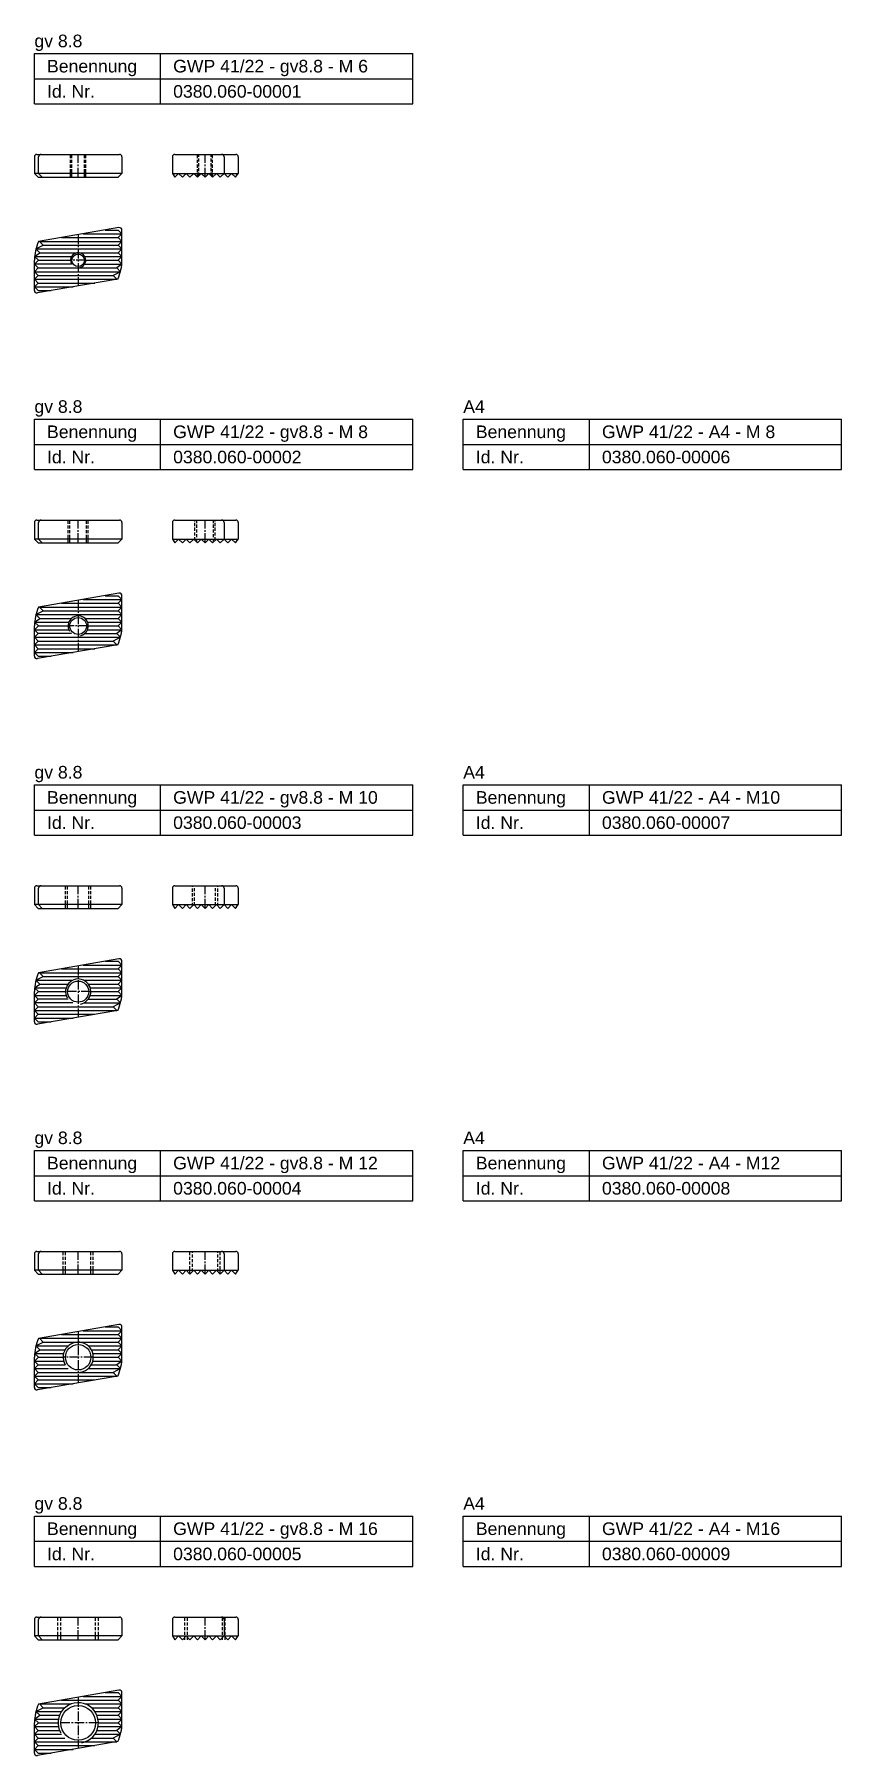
# Model space of a CAD drawing. Header units: millimetres. Extents: x 552 to 872, y 1892 to 2574.
import ezdxf

# ---------------------------------------------------------------- set-up
doc = ezdxf.new("R2010")
doc.units = ezdxf.units.MM
doc.header["$LTSCALE"] = 5
doc.linetypes.add('MITTE2', pattern=[1.125, 0.75, -0.125, 0.125, -0.125])
doc.linetypes.add('VERDECKT', pattern=[0.375, 0.25, -0.125])
doc.layers.add('HALFEN', color=2, linetype='CONTINUOUS')
doc.styles.add('ARIAL50', font='ARIAL.TTF', dxfattribs={"height": 5})

msp = doc.modelspace()

# ---------------------------------------------------------------- linework, layer by layer
at = {"layer": 'HALFEN'}
for p, q in [((552.25, 2566.25), (702.25, 2566.25)), ((552.25, 2546.25), (552.25, 2566.25)), ((602.25, 2546.25), (602.25, 2566.25)), ((702.25, 2546.25), (702.25, 2566.25)), ((552.25, 2556.25), (702.25, 2556.25)), ((552.25, 2546.25), (702.25, 2546.25)), ((552.25, 2525.25), (552.25, 2518.75)), ((553.25, 2526.25), (585.95, 2526.25)), ((553.93, 2518.75), (553.93, 2525.25)), ((586.95, 2525.25), (586.95, 2518.75)), ((606.95, 2525.25), (606.95, 2518.75)), ((607.95, 2526.25), (632.06, 2526.25)), ((627.45, 2525.25), (627.45, 2518.75)), ((633.06, 2525.25), (633.06, 2518.75)), ((586.95, 2518.75), (552.25, 2518.75)), ((553.69, 2517.25), (552.25, 2518.75)), ((555.37, 2517.25), (553.93, 2518.75)), ((586.95, 2518.75), (585.51, 2517.25)), ((606.95, 2518.75), (633.06, 2518.75)), ((606.95, 2518.75), (607.91, 2517.25)), ((607.91, 2517.25), (609.41, 2518.75)), ((609.41, 2518.75), (610.91, 2517.25)), ((610.91, 2517.25), (612.41, 2518.75)), ((612.41, 2518.75), (613.91, 2517.25)), ((613.91, 2517.25), (615.41, 2518.75)), ((615.41, 2518.75), (616.91, 2517.25)), ((616.91, 2517.25), (618.41, 2518.75)), ((618.41, 2518.75), (619.91, 2517.25)), ((619.91, 2517.25), (621.41, 2518.75)), ((621.41, 2518.75), (622.91, 2517.25)), ((622.91, 2517.25), (624.41, 2518.75)), ((624.41, 2518.75), (625.91, 2517.25)), ((625.91, 2517.25), (627.45, 2518.75)), ((627.45, 2518.75), (628.91, 2517.25)), ((628.91, 2517.25), (630.41, 2518.75)), ((631.91, 2517.25), (630.41, 2518.75)), ((631.91, 2517.25), (633.06, 2518.75)), ((553.69, 2517.25), (585.51, 2517.25)), ((553.69, 2517.25), (559.44, 2517.25)), ((585.78, 2497.24), (553.93, 2491.73)), ((552.84, 2488.79), (555.77, 2490.29)), ((554.27, 2491.79), (586.95, 2491.79)), ((555.77, 2490.29), (554.27, 2491.79)), ((555.77, 2490.29), (585.45, 2490.29)), ((562.95, 2493.29), (585.45, 2493.29)), ((571.62, 2494.79), (586.95, 2494.79)), ((580.3, 2496.29), (585.45, 2496.29)), ((585.45, 2496.29), (586.95, 2494.79)), ((586.95, 2494.79), (585.45, 2493.29)), ((585.45, 2493.29), (586.95, 2491.79)), ((586.95, 2491.79), (585.45, 2490.29)), ((585.45, 2490.29), (586.95, 2488.79)), ((586.95, 2484.29), (586.95, 2496.25)), ((552.25, 2472.33), (552.25, 2484.29)), ((552.25, 2482.79), (553.81, 2484.29)), ((552.31, 2485.79), (554.34, 2487.29)), ((552.31, 2485.79), (567, 2485.79)), ((553.81, 2484.29), (552.31, 2485.79)), ((552.84, 2488.79), (586.95, 2488.79)), ((554.34, 2487.29), (552.84, 2488.79)), ((553.81, 2484.29), (566.6, 2484.29)), ((554.34, 2487.29), (585.45, 2487.29)), ((572.2, 2485.79), (586.95, 2485.79)), ((572.6, 2484.29), (585.39, 2484.29)), ((586.95, 2485.79), (585.39, 2484.29)), ((585.39, 2484.29), (586.89, 2482.79)), ((586.95, 2488.79), (585.45, 2487.29)), ((585.45, 2487.29), (586.95, 2485.79)), ((553.75, 2481.29), (552.25, 2482.79)), ((552.25, 2479.79), (553.75, 2481.29)), ((552.25, 2479.79), (586.36, 2479.79)), ((553.75, 2478.29), (552.25, 2479.79)), ((552.25, 2476.79), (553.75, 2478.29)), ((552.25, 2476.79), (584.93, 2476.79)), ((553.75, 2475.29), (552.25, 2476.79)), ((567, 2482.79), (552.31, 2482.79)), ((585.27, 2476.85), (553.42, 2471.34)), ((553.75, 2481.29), (584.86, 2481.29)), ((553.75, 2478.29), (569.6, 2478.29)), ((569.6, 2478.29), (583.43, 2478.29)), ((572.2, 2482.79), (586.89, 2482.79)), ((586.36, 2479.79), (583.43, 2478.29)), ((583.43, 2478.29), (584.93, 2476.79)), ((586.89, 2482.79), (584.86, 2481.29)), ((584.86, 2481.29), (586.36, 2479.79)), ((552.25, 2473.79), (553.75, 2475.29)), ((552.25, 2473.79), (567.58, 2473.79)), ((553.75, 2472.29), (552.25, 2473.79)), ((553.75, 2475.29), (576.25, 2475.29)), ((553.75, 2472.29), (558.9, 2472.29)), ((552.25, 2421.33), (702.25, 2421.33)), ((552.25, 2401.33), (552.25, 2421.33)), ((602.25, 2401.33), (602.25, 2421.33)), ((702.25, 2401.33), (702.25, 2421.33)), ((722.25, 2421.33), (872.25, 2421.33)), ((722.25, 2401.33), (722.25, 2421.33)), ((772.25, 2401.33), (772.25, 2421.33)), ((872.25, 2401.33), (872.25, 2421.33)), ((552.25, 2411.33), (702.25, 2411.33)), ((722.25, 2411.33), (872.25, 2411.33)), ((552.25, 2401.33), (702.25, 2401.33)), ((722.25, 2401.33), (872.25, 2401.33)), ((553.25, 2381.33), (585.95, 2381.33)), ((607.95, 2381.33), (632.06, 2381.33)), ((552.25, 2380.33), (552.25, 2373.83)), ((553.93, 2373.83), (553.93, 2380.33)), ((586.95, 2380.33), (586.95, 2373.83)), ((606.95, 2380.33), (606.95, 2373.83)), ((627.45, 2380.33), (627.45, 2373.83)), ((633.06, 2380.33), (633.06, 2373.83)), ((586.95, 2373.83), (552.25, 2373.83)), ((553.69, 2372.33), (552.25, 2373.83)), ((553.69, 2372.33), (585.51, 2372.33)), ((553.69, 2372.33), (559.44, 2372.33)), ((555.37, 2372.33), (553.93, 2373.83)), ((586.95, 2373.83), (585.51, 2372.33)), ((606.95, 2373.83), (633.06, 2373.83)), ((606.95, 2373.83), (607.91, 2372.33)), ((607.91, 2372.33), (609.41, 2373.83)), ((609.41, 2373.83), (610.91, 2372.33)), ((610.91, 2372.33), (612.41, 2373.83)), ((612.41, 2373.83), (613.91, 2372.33)), ((613.91, 2372.33), (615.41, 2373.83)), ((615.41, 2373.83), (616.91, 2372.33)), ((616.91, 2372.33), (618.41, 2373.83)), ((618.41, 2373.83), (619.91, 2372.33)), ((619.91, 2372.33), (621.41, 2373.83)), ((621.41, 2373.83), (622.91, 2372.33)), ((622.91, 2372.33), (624.41, 2373.83)), ((624.41, 2373.83), (625.91, 2372.33)), ((625.91, 2372.33), (627.45, 2373.83)), ((627.45, 2373.83), (628.91, 2372.33)), ((628.91, 2372.33), (630.41, 2373.83)), ((631.91, 2372.33), (630.41, 2373.83)), ((631.91, 2372.33), (633.06, 2373.83)), ((585.78, 2352.31), (553.93, 2346.8)), ((554.27, 2346.86), (586.95, 2346.86)), ((555.77, 2345.36), (554.27, 2346.86)), ((562.95, 2348.36), (585.45, 2348.36)), ((571.62, 2349.86), (586.95, 2349.86)), ((580.3, 2351.36), (585.45, 2351.36)), ((585.45, 2351.36), (586.95, 2349.86)), ((586.95, 2349.86), (585.45, 2348.36)), ((585.45, 2348.36), (586.95, 2346.86)), ((586.95, 2346.86), (585.45, 2345.36)), ((586.95, 2339.36), (586.95, 2351.33)), ((552.31, 2340.86), (554.34, 2342.36)), ((552.31, 2340.86), (565.89, 2340.86)), ((553.81, 2339.36), (552.31, 2340.86)), ((552.84, 2343.86), (555.77, 2345.36)), ((554.34, 2342.36), (552.84, 2343.86)), ((552.84, 2343.86), (586.95, 2343.86)), ((554.34, 2342.36), (566.95, 2342.36)), ((555.77, 2345.36), (585.45, 2345.36)), ((572.25, 2342.36), (585.45, 2342.36)), ((573.31, 2340.86), (586.95, 2340.86)), ((586.95, 2340.86), (585.39, 2339.36)), ((585.45, 2345.36), (586.95, 2343.86)), ((586.95, 2343.86), (585.45, 2342.36)), ((585.45, 2342.36), (586.95, 2340.86)), ((552.25, 2327.4), (552.25, 2339.36)), ((552.25, 2337.86), (553.81, 2339.36)), ((552.25, 2337.86), (565.89, 2337.86)), ((553.75, 2336.36), (552.25, 2337.86)), ((552.25, 2334.86), (553.75, 2336.36)), ((553.75, 2333.36), (552.25, 2334.86)), ((552.25, 2334.86), (586.36, 2334.86)), ((552.25, 2331.86), (553.75, 2333.36)), ((566.95, 2336.36), (553.75, 2336.36)), ((553.75, 2333.36), (569.6, 2333.36)), ((553.81, 2339.36), (565.6, 2339.36)), ((569.6, 2333.36), (583.43, 2333.36)), ((572.25, 2336.36), (584.86, 2336.36)), ((573.31, 2337.86), (586.89, 2337.86)), ((573.6, 2339.36), (585.39, 2339.36)), ((586.36, 2334.86), (583.43, 2333.36)), ((583.43, 2333.36), (584.93, 2331.86)), ((586.89, 2337.86), (584.86, 2336.36)), ((584.86, 2336.36), (586.36, 2334.86)), ((585.39, 2339.36), (586.89, 2337.86)), ((552.25, 2331.86), (584.93, 2331.86)), ((553.75, 2330.36), (552.25, 2331.86)), ((552.25, 2328.86), (553.75, 2330.36)), ((552.25, 2328.86), (567.58, 2328.86)), ((553.75, 2327.36), (552.25, 2328.86)), ((585.27, 2331.92), (553.42, 2326.42)), ((553.75, 2330.36), (576.25, 2330.36)), ((553.75, 2327.36), (558.9, 2327.36)), ((552.25, 2276.4), (702.25, 2276.4)), ((552.25, 2256.4), (552.25, 2276.4)), ((602.25, 2256.4), (602.25, 2276.4)), ((702.25, 2256.4), (702.25, 2276.4)), ((722.25, 2276.4), (872.25, 2276.4)), ((722.25, 2256.4), (722.25, 2276.4)), ((772.25, 2256.4), (772.25, 2276.4)), ((872.25, 2256.4), (872.25, 2276.4)), ((552.25, 2266.4), (702.25, 2266.4)), ((722.25, 2266.4), (872.25, 2266.4)), ((552.25, 2256.4), (702.25, 2256.4)), ((722.25, 2256.4), (872.25, 2256.4)), ((552.25, 2235.4), (552.25, 2228.9)), ((553.25, 2236.4), (585.95, 2236.4)), ((553.93, 2228.9), (553.93, 2235.4)), ((586.95, 2235.4), (586.95, 2228.9)), ((606.95, 2235.4), (606.95, 2228.9)), ((607.95, 2236.4), (632.06, 2236.4)), ((627.45, 2235.4), (627.45, 2228.9)), ((633.06, 2235.4), (633.06, 2228.9)), ((586.95, 2228.9), (552.25, 2228.9)), ((553.69, 2227.4), (552.25, 2228.9)), ((553.69, 2227.4), (585.51, 2227.4)), ((553.69, 2227.4), (559.44, 2227.4)), ((555.37, 2227.4), (553.93, 2228.9)), ((586.95, 2228.9), (585.51, 2227.4)), ((606.95, 2228.9), (633.06, 2228.9)), ((606.95, 2228.9), (607.91, 2227.4)), ((607.91, 2227.4), (609.41, 2228.9)), ((609.41, 2228.9), (610.91, 2227.4)), ((610.91, 2227.4), (612.41, 2228.9)), ((612.41, 2228.9), (613.91, 2227.4)), ((613.91, 2227.4), (615.41, 2228.9)), ((615.41, 2228.9), (616.91, 2227.4)), ((616.91, 2227.4), (618.41, 2228.9)), ((618.41, 2228.9), (619.91, 2227.4)), ((619.91, 2227.4), (621.41, 2228.9)), ((621.41, 2228.9), (622.91, 2227.4)), ((622.91, 2227.4), (624.41, 2228.9)), ((624.41, 2228.9), (625.91, 2227.4)), ((625.91, 2227.4), (627.45, 2228.9)), ((627.45, 2228.9), (628.91, 2227.4)), ((628.91, 2227.4), (630.41, 2228.9)), ((631.91, 2227.4), (630.41, 2228.9)), ((631.91, 2227.4), (633.06, 2228.9)), ((585.78, 2207.39), (553.93, 2201.88)), ((571.62, 2204.94), (586.95, 2204.94)), ((580.3, 2206.44), (585.45, 2206.44)), ((585.45, 2206.44), (586.95, 2204.94)), ((586.95, 2204.94), (585.45, 2203.44)), ((586.95, 2194.44), (586.95, 2206.4)), ((552.31, 2195.94), (554.34, 2197.44)), ((552.84, 2198.94), (555.77, 2200.44)), ((552.84, 2198.94), (567.42, 2198.94)), ((554.34, 2197.44), (552.84, 2198.94)), ((554.27, 2201.94), (586.95, 2201.94)), ((555.77, 2200.44), (554.27, 2201.94)), ((554.34, 2197.44), (565.6, 2197.44)), ((555.77, 2200.44), (585.45, 2200.44)), ((562.95, 2203.44), (585.45, 2203.44)), ((571.78, 2198.94), (586.95, 2198.94)), ((573.6, 2197.44), (585.45, 2197.44)), ((585.45, 2203.44), (586.95, 2201.94)), ((586.95, 2201.94), (585.45, 2200.44)), ((585.45, 2200.44), (586.95, 2198.94)), ((586.95, 2198.94), (585.45, 2197.44)), ((585.45, 2197.44), (586.95, 2195.94)), ((552.25, 2182.48), (552.25, 2194.44)), ((552.25, 2192.94), (553.81, 2194.44)), ((553.75, 2191.44), (552.25, 2192.94)), ((552.25, 2192.94), (564.83, 2192.94)), ((552.25, 2189.94), (553.75, 2191.44)), ((553.75, 2188.44), (552.25, 2189.94)), ((567.42, 2189.94), (552.25, 2189.94)), ((552.31, 2195.94), (564.83, 2195.94)), ((553.81, 2194.44), (552.31, 2195.94)), ((565.6, 2191.44), (553.75, 2191.44)), ((553.81, 2194.44), (564.6, 2194.44)), ((571.78, 2189.94), (586.36, 2189.94)), ((573.6, 2191.44), (584.86, 2191.44)), ((574.37, 2195.94), (586.95, 2195.94)), ((574.37, 2192.94), (586.89, 2192.94)), ((574.6, 2194.44), (585.39, 2194.44)), ((586.36, 2189.94), (583.43, 2188.44)), ((586.89, 2192.94), (584.86, 2191.44)), ((584.86, 2191.44), (586.36, 2189.94)), ((586.95, 2195.94), (585.39, 2194.44)), ((585.39, 2194.44), (586.89, 2192.94)), ((552.25, 2186.94), (553.75, 2188.44)), ((552.25, 2186.94), (584.93, 2186.94)), ((553.75, 2185.44), (552.25, 2186.94)), ((552.25, 2183.94), (553.75, 2185.44)), ((552.25, 2183.94), (567.58, 2183.94)), ((553.75, 2182.44), (552.25, 2183.94)), ((585.27, 2187), (553.42, 2181.49)), ((553.75, 2188.44), (569.6, 2188.44)), ((553.75, 2185.44), (576.25, 2185.44)), ((569.6, 2188.44), (583.43, 2188.44)), ((583.43, 2188.44), (584.93, 2186.94)), ((553.75, 2182.44), (558.9, 2182.44)), ((552.25, 2131.48), (702.25, 2131.48)), ((552.25, 2111.48), (552.25, 2131.48)), ((602.25, 2111.48), (602.25, 2131.48)), ((702.25, 2111.48), (702.25, 2131.48)), ((722.25, 2131.48), (872.25, 2131.48)), ((722.25, 2111.48), (722.25, 2131.48)), ((772.25, 2111.48), (772.25, 2131.48)), ((872.25, 2111.48), (872.25, 2131.48)), ((552.25, 2121.48), (702.25, 2121.48)), ((722.25, 2121.48), (872.25, 2121.48)), ((552.25, 2111.48), (702.25, 2111.48)), ((722.25, 2111.48), (872.25, 2111.48)), ((552.25, 2090.48), (552.25, 2083.98)), ((553.25, 2091.48), (585.95, 2091.48)), ((553.93, 2083.98), (553.93, 2090.48)), ((586.95, 2090.48), (586.95, 2083.98)), ((606.95, 2090.48), (606.95, 2083.98)), ((607.95, 2091.48), (632.06, 2091.48)), ((627.45, 2090.48), (627.45, 2083.98)), ((633.06, 2090.48), (633.06, 2083.98)), ((586.95, 2083.98), (552.25, 2083.98)), ((553.69, 2082.48), (552.25, 2083.98)), ((553.69, 2082.48), (585.51, 2082.48)), ((553.69, 2082.48), (559.44, 2082.48)), ((555.37, 2082.48), (553.93, 2083.98)), ((586.95, 2083.98), (585.51, 2082.48)), ((606.95, 2083.98), (633.06, 2083.98)), ((606.95, 2083.98), (607.91, 2082.48)), ((607.91, 2082.48), (609.41, 2083.98)), ((609.41, 2083.98), (610.91, 2082.48)), ((610.91, 2082.48), (612.41, 2083.98)), ((612.41, 2083.98), (613.91, 2082.48)), ((613.91, 2082.48), (615.41, 2083.98)), ((615.41, 2083.98), (616.91, 2082.48)), ((616.91, 2082.48), (618.41, 2083.98)), ((618.41, 2083.98), (619.91, 2082.48)), ((619.91, 2082.48), (621.41, 2083.98)), ((621.41, 2083.98), (622.91, 2082.48)), ((622.91, 2082.48), (624.41, 2083.98)), ((624.41, 2083.98), (625.91, 2082.48)), ((625.91, 2082.48), (627.45, 2083.98)), ((627.45, 2083.98), (628.91, 2082.48)), ((628.91, 2082.48), (630.41, 2083.98)), ((631.91, 2082.48), (630.41, 2083.98)), ((631.91, 2082.48), (633.06, 2083.98)), ((585.78, 2062.46), (553.93, 2056.95)), ((580.3, 2061.51), (585.45, 2061.51)), ((585.45, 2061.51), (586.95, 2060.01)), ((586.95, 2049.51), (586.95, 2061.48)), ((552.84, 2054.01), (555.77, 2055.51)), ((552.84, 2054.01), (565.63, 2054.01)), ((554.34, 2052.51), (552.84, 2054.01)), ((554.27, 2057.01), (586.95, 2057.01)), ((555.77, 2055.51), (554.27, 2057.01)), ((555.77, 2055.51), (585.45, 2055.51)), ((562.95, 2058.51), (585.45, 2058.51)), ((571.62, 2060.01), (586.95, 2060.01)), ((573.57, 2054.01), (586.95, 2054.01)), ((586.95, 2060.01), (585.45, 2058.51)), ((585.45, 2058.51), (586.95, 2057.01)), ((586.95, 2057.01), (585.45, 2055.51)), ((585.45, 2055.51), (586.95, 2054.01)), ((586.95, 2054.01), (585.45, 2052.51)), ((552.25, 2037.55), (552.25, 2049.51)), ((552.25, 2048.01), (553.81, 2049.51)), ((552.25, 2048.01), (563.79, 2048.01)), ((553.75, 2046.51), (552.25, 2048.01)), ((552.31, 2051.01), (554.34, 2052.51)), ((552.31, 2051.01), (563.79, 2051.01)), ((553.81, 2049.51), (552.31, 2051.01)), ((553.81, 2049.51), (563.6, 2049.51)), ((554.34, 2052.51), (564.4, 2052.51)), ((574.8, 2052.51), (585.45, 2052.51)), ((575.41, 2051.01), (586.95, 2051.01)), ((575.41, 2048.01), (586.89, 2048.01)), ((575.6, 2049.51), (585.39, 2049.51)), ((586.89, 2048.01), (584.86, 2046.51)), ((586.95, 2051.01), (585.39, 2049.51)), ((585.39, 2049.51), (586.89, 2048.01)), ((585.45, 2052.51), (586.95, 2051.01)), ((552.25, 2045.01), (553.75, 2046.51)), ((552.25, 2045.01), (565.63, 2045.01)), ((553.75, 2043.51), (552.25, 2045.01)), ((552.25, 2042.01), (553.75, 2043.51)), ((552.25, 2042.01), (584.93, 2042.01)), ((553.75, 2040.51), (552.25, 2042.01)), ((552.25, 2039.01), (553.75, 2040.51)), ((585.27, 2042.07), (553.42, 2036.57)), ((553.75, 2046.51), (564.4, 2046.51)), ((553.75, 2043.51), (569.6, 2043.51)), ((553.75, 2040.51), (576.25, 2040.51)), ((569.6, 2043.51), (583.43, 2043.51)), ((573.57, 2045.01), (586.36, 2045.01)), ((574.8, 2046.51), (584.86, 2046.51)), ((586.36, 2045.01), (583.43, 2043.51)), ((583.43, 2043.51), (584.93, 2042.01)), ((584.86, 2046.51), (586.36, 2045.01)), ((552.25, 2039.01), (567.58, 2039.01)), ((553.75, 2037.51), (552.25, 2039.01)), ((553.75, 2037.51), (558.9, 2037.51)), ((552.25, 1986.55), (702.25, 1986.55)), ((552.25, 1966.55), (552.25, 1986.55)), ((602.25, 1966.55), (602.25, 1986.55)), ((702.25, 1966.55), (702.25, 1986.55)), ((722.25, 1986.55), (872.25, 1986.55)), ((722.25, 1966.55), (722.25, 1986.55)), ((772.25, 1966.55), (772.25, 1986.55)), ((872.25, 1966.55), (872.25, 1986.55)), ((552.25, 1976.55), (702.25, 1976.55)), ((722.25, 1976.55), (872.25, 1976.55)), ((552.25, 1966.55), (702.25, 1966.55)), ((722.25, 1966.55), (872.25, 1966.55)), ((552.25, 1945.55), (552.25, 1939.05)), ((553.25, 1946.55), (585.95, 1946.55)), ((553.93, 1939.05), (553.93, 1945.55)), ((586.95, 1945.55), (586.95, 1939.05)), ((606.95, 1945.55), (606.95, 1939.05)), ((607.95, 1946.55), (632.06, 1946.55)), ((627.45, 1945.55), (627.45, 1939.05)), ((633.06, 1945.55), (633.06, 1939.05)), ((586.95, 1939.05), (552.25, 1939.05)), ((553.69, 1937.55), (552.25, 1939.05)), ((553.69, 1937.55), (585.51, 1937.55)), ((553.69, 1937.55), (559.44, 1937.55)), ((555.37, 1937.55), (553.93, 1939.05)), ((586.95, 1939.05), (585.51, 1937.55)), ((606.95, 1939.05), (633.06, 1939.05)), ((606.95, 1939.05), (607.91, 1937.55)), ((607.91, 1937.55), (609.41, 1939.05)), ((609.41, 1939.05), (610.91, 1937.55)), ((610.91, 1937.55), (612.41, 1939.05)), ((612.41, 1939.05), (613.91, 1937.55)), ((613.91, 1937.55), (615.41, 1939.05)), ((615.41, 1939.05), (616.91, 1937.55)), ((616.91, 1937.55), (618.41, 1939.05)), ((618.41, 1939.05), (619.91, 1937.55)), ((619.91, 1937.55), (621.41, 1939.05)), ((621.41, 1939.05), (622.91, 1937.55)), ((622.91, 1937.55), (624.41, 1939.05)), ((624.41, 1939.05), (625.91, 1937.55)), ((625.91, 1937.55), (627.45, 1939.05)), ((627.45, 1939.05), (628.91, 1937.55)), ((628.91, 1937.55), (630.41, 1939.05)), ((631.91, 1937.55), (630.41, 1939.05)), ((631.91, 1937.55), (633.06, 1939.05)), ((585.78, 1917.54), (553.93, 1912.03)), ((552.84, 1909.09), (555.77, 1910.59)), ((554.27, 1912.09), (566.82, 1912.09)), ((555.77, 1910.59), (554.27, 1912.09)), ((555.77, 1910.59), (564.31, 1910.59)), ((562.95, 1913.59), (585.45, 1913.59)), ((571.62, 1915.09), (586.95, 1915.09)), ((572.38, 1912.09), (586.95, 1912.09)), ((574.89, 1910.59), (585.45, 1910.59)), ((580.3, 1916.59), (585.45, 1916.59)), ((585.45, 1916.59), (586.95, 1915.09)), ((586.95, 1915.09), (585.45, 1913.59)), ((585.45, 1913.59), (586.95, 1912.09)), ((586.95, 1912.09), (585.45, 1910.59)), ((585.45, 1910.59), (586.95, 1909.09)), ((586.95, 1904.59), (586.95, 1916.55)), ((552.25, 1903.09), (553.81, 1904.59)), ((552.25, 1892.63), (552.25, 1904.59)), ((552.31, 1906.09), (554.34, 1907.59)), ((552.31, 1906.09), (561.74, 1906.09)), ((553.81, 1904.59), (552.31, 1906.09)), ((552.84, 1909.09), (562.99, 1909.09)), ((554.34, 1907.59), (552.84, 1909.09)), ((553.81, 1904.59), (561.6, 1904.59)), ((554.34, 1907.59), (562.18, 1907.59)), ((576.21, 1909.09), (586.95, 1909.09)), ((577.02, 1907.59), (585.45, 1907.59)), ((577.46, 1906.09), (586.95, 1906.09)), ((577.6, 1904.59), (585.39, 1904.59)), ((586.95, 1906.09), (585.39, 1904.59)), ((585.39, 1904.59), (586.89, 1903.09)), ((586.95, 1909.09), (585.45, 1907.59)), ((585.45, 1907.59), (586.95, 1906.09)), ((552.25, 1903.09), (561.74, 1903.09)), ((553.75, 1901.59), (552.25, 1903.09)), ((552.25, 1900.09), (553.75, 1901.59)), ((552.25, 1900.09), (562.99, 1900.09)), ((553.75, 1898.59), (552.25, 1900.09)), ((552.25, 1897.09), (553.75, 1898.59)), ((552.25, 1897.09), (584.93, 1897.09)), ((553.75, 1895.59), (552.25, 1897.09)), ((585.27, 1897.15), (553.42, 1891.64)), ((553.75, 1901.59), (562.18, 1901.59)), ((553.75, 1898.59), (564.31, 1898.59)), ((574.89, 1898.59), (583.43, 1898.59)), ((576.21, 1900.09), (586.36, 1900.09)), ((577.02, 1901.59), (584.86, 1901.59)), ((577.46, 1903.09), (586.89, 1903.09)), ((586.36, 1900.09), (583.43, 1898.59)), ((583.43, 1898.59), (584.93, 1897.09)), ((586.89, 1903.09), (584.86, 1901.59)), ((584.86, 1901.59), (586.36, 1900.09)), ((552.25, 1894.09), (553.75, 1895.59)), ((552.25, 1894.09), (567.58, 1894.09)), ((553.75, 1892.59), (552.25, 1894.09)), ((553.75, 1895.59), (576.25, 1895.59)), ((553.75, 1892.59), (558.9, 1892.59))]:
    msp.add_line(p, q, dxfattribs=at)
at = {"layer": 'HALFEN', "color": 1, "linetype": 'VERDECKT'}
for p, q in [((566.6, 2517.25), (566.6, 2526.25)), ((567.14, 2517.25), (567.14, 2526.25)), ((572.06, 2517.25), (572.06, 2526.25)), ((572.6, 2517.25), (572.6, 2526.25)), ((616.91, 2517.25), (616.91, 2526.25)), ((617.45, 2517.79), (617.45, 2526.25)), ((622.37, 2517.79), (622.37, 2526.25)), ((622.91, 2517.25), (622.91, 2526.25)), ((565.6, 2372.33), (565.6, 2381.33)), ((566.28, 2372.33), (566.28, 2381.33)), ((572.92, 2372.33), (572.92, 2381.33)), ((573.6, 2372.33), (573.6, 2381.33)), ((615.91, 2373.33), (615.91, 2381.33)), ((616.59, 2372.65), (616.59, 2381.33)), ((623.24, 2372.65), (623.24, 2381.33)), ((623.91, 2373.33), (623.91, 2381.33)), ((564.6, 2227.4), (564.6, 2236.4)), ((565.41, 2227.4), (565.41, 2236.4)), ((573.79, 2227.4), (573.79, 2236.4)), ((574.6, 2227.4), (574.6, 2236.4)), ((614.91, 2228.4), (614.91, 2236.4)), ((615.72, 2228.59), (615.72, 2236.4)), ((624.1, 2228.59), (624.1, 2236.4)), ((624.91, 2228.4), (624.91, 2236.4)), ((563.6, 2082.48), (563.6, 2091.48)), ((564.55, 2082.48), (564.55, 2091.48)), ((574.65, 2082.48), (574.65, 2091.48)), ((575.6, 2082.48), (575.6, 2091.48)), ((613.91, 2082.48), (613.91, 2091.48)), ((614.86, 2083.42), (614.86, 2091.48)), ((624.97, 2083.42), (624.97, 2091.48)), ((625.91, 2082.48), (625.91, 2091.48)), ((561.6, 1937.55), (561.6, 1946.55)), ((562.68, 1937.55), (562.68, 1946.55)), ((576.52, 1937.55), (576.52, 1946.55)), ((577.6, 1937.55), (577.6, 1946.55)), ((611.91, 1937.55), (611.91, 1946.55)), ((612.99, 1937.55), (612.99, 1946.55)), ((626.83, 1937.55), (626.83, 1946.55)), ((627.91, 1937.55), (627.91, 1946.55))]:
    msp.add_line(p, q, dxfattribs=at)
at = {"layer": 'HALFEN', "color": 1, "linetype": 'MITTE2'}
for p, q in [((569.6, 2517.25), (569.6, 2526.25)), ((619.91, 2517.25), (619.91, 2526.25)), ((569.6, 2494.44), (569.6, 2474.14)), ((572.6, 2484.29), (566.6, 2484.29)), ((569.6, 2372.33), (569.6, 2381.33)), ((619.91, 2372.33), (619.91, 2381.33)), ((569.6, 2349.51), (569.6, 2329.21)), ((573.6, 2339.36), (565.6, 2339.36)), ((569.6, 2227.4), (569.6, 2236.4)), ((619.91, 2227.4), (619.91, 2236.4)), ((569.6, 2204.59), (569.6, 2184.29)), ((574.6, 2194.44), (564.6, 2194.44)), ((569.6, 2082.48), (569.6, 2091.48)), ((619.91, 2082.48), (619.91, 2091.48)), ((569.6, 2059.66), (569.6, 2039.36)), ((575.6, 2049.51), (563.6, 2049.51)), ((569.6, 1937.55), (569.6, 1946.55)), ((619.91, 1937.55), (619.91, 1946.55)), ((569.6, 1914.74), (569.6, 1894.44)), ((577.6, 1904.59), (561.6, 1904.59))]:
    msp.add_line(p, q, dxfattribs=at)
at = {"layer": 'HALFEN'}
for centre, radius in [((569.6, 2484.29), 2.46), ((569.6, 2339.36), 3.32), ((569.6, 2194.44), 4.19), ((569.6, 2049.51), 5.05), ((569.6, 1904.59), 6.92)]:
    msp.add_circle(centre, radius, dxfattribs=at)
for centre, radius, start, end in [((553.25, 2525.25), 1, 90, 180), ((554.93, 2525.25), 1, 90, 180), ((585.95, 2525.25), 1, 0, 90), ((607.95, 2525.25), 1, 90, 180), ((626.45, 2525.25), 1, 0, 90), ((632.06, 2525.25), 1, 0, 90), ((585.95, 2496.25), 1, 0, 99.81005), ((569.6, 2484.29), 17.35, 154.60809, 180), ((569.6, 2484.29), 17.35, 334.60809, 0), ((553.25, 2472.33), 1, 180, 279.81005), ((553.25, 2380.33), 1, 90, 180), ((554.93, 2380.33), 1, 90, 180), ((585.95, 2380.33), 1, 0, 90), ((607.95, 2380.33), 1, 90, 180), ((626.45, 2380.33), 1, 0, 90), ((632.06, 2380.33), 1, 0, 90), ((569.6, 2339.36), 17.35, 154.60809, 180), ((585.95, 2351.33), 1, 0, 99.81005), ((569.6, 2339.36), 17.35, 334.60809, 0), ((553.25, 2327.4), 1, 180, 279.81005), ((553.25, 2235.4), 1, 90, 180), ((554.93, 2235.4), 1, 90, 180), ((585.95, 2235.4), 1, 0, 90), ((607.95, 2235.4), 1, 90, 180), ((626.45, 2235.4), 1, 0, 90), ((632.06, 2235.4), 1, 0, 90), ((585.95, 2206.4), 1, 0, 99.81005), ((569.6, 2194.44), 17.35, 154.60809, 180), ((569.6, 2194.44), 17.35, 334.60809, 0), ((553.25, 2182.48), 1, 180, 279.81005), ((553.25, 2090.48), 1, 90, 180), ((554.93, 2090.48), 1, 90, 180), ((585.95, 2090.48), 1, 0, 90), ((607.95, 2090.48), 1, 90, 180), ((626.45, 2090.48), 1, 0, 90), ((632.06, 2090.48), 1, 0, 90), ((585.95, 2061.48), 1, 0, 99.81005), ((569.6, 2049.51), 17.35, 154.60809, 180), ((569.6, 2049.51), 17.35, 334.60809, 0), ((553.25, 2037.55), 1, 180, 279.81005), ((553.25, 1945.55), 1, 90, 180), ((554.93, 1945.55), 1, 90, 180), ((585.95, 1945.55), 1, 0, 90), ((607.95, 1945.55), 1, 90, 180), ((626.45, 1945.55), 1, 0, 90), ((632.06, 1945.55), 1, 0, 90), ((585.95, 1916.55), 1, 0, 99.81005), ((569.6, 1904.59), 17.35, 154.60809, 180), ((569.6, 1904.59), 17.35, 334.60809, 0), ((553.25, 1892.63), 1, 180, 279.81005)]:
    msp.add_arc(centre, radius, start, end, dxfattribs=at)
at = {"layer": 'HALFEN', "color": 1}
for centre, radius in [((569.6, 2484.29), 3), ((569.6, 2339.36), 4), ((569.6, 2194.44), 5), ((569.6, 2049.51), 6), ((569.6, 1904.59), 8)]:
    msp.add_arc(centre, radius, 280, 210, dxfattribs=at)

# ---------------------------------------------------------------- texts
at = {"layer": 'HALFEN', "style": 'ARIAL50'}
for s, p in [('gv 8.8', (552.25, 2568.75)), ('Benennung', (557.25, 2558.75)), ('GWP 41/22 - gv8.8 - M 6', (607.25, 2558.75)), ('Id. Nr.', (557.25, 2548.75)), ('0380.060-00001', (607.25, 2548.75)), ('gv 8.8', (552.25, 2423.83)), ('A4', (722.25, 2423.83)), ('Benennung', (557.25, 2413.83)), ('GWP 41/22 - gv8.8 - M 8', (607.25, 2413.83)), ('Benennung', (727.25, 2413.83)), ('GWP 41/22 - A4 - M 8', (777.25, 2413.83)), ('Id. Nr.', (557.25, 2403.83)), ('0380.060-00002', (607.25, 2403.83)), ('Id. Nr.', (727.25, 2403.83)), ('0380.060-00006', (777.25, 2403.83)), ('gv 8.8', (552.25, 2278.9)), ('A4', (722.25, 2278.9)), ('Benennung', (557.25, 2268.9)), ('GWP 41/22 - gv8.8 - M 10', (607.25, 2268.9)), ('Benennung', (727.25, 2268.9)), ('GWP 41/22 - A4 - M10', (777.25, 2268.9)), ('Id. Nr.', (557.25, 2258.9)), ('0380.060-00003', (607.25, 2258.9)), ('Id. Nr.', (727.25, 2258.9)), ('0380.060-00007', (777.25, 2258.9)), ('gv 8.8', (552.25, 2133.98)), ('A4', (722.25, 2133.98)), ('Benennung', (557.25, 2123.98)), ('GWP 41/22 - gv8.8 - M 12', (607.25, 2123.98)), ('Benennung', (727.25, 2123.98)), ('GWP 41/22 - A4 - M12', (777.25, 2123.98)), ('Id. Nr.', (557.25, 2113.98)), ('0380.060-00004', (607.25, 2113.98)), ('Id. Nr.', (727.25, 2113.98)), ('0380.060-00008', (777.25, 2113.98)), ('gv 8.8', (552.25, 1989.05)), ('A4', (722.25, 1989.05)), ('Benennung', (557.25, 1979.05)), ('GWP 41/22 - gv8.8 - M 16', (607.25, 1979.05)), ('Benennung', (727.25, 1979.05)), ('GWP 41/22 - A4 - M16', (777.25, 1979.05)), ('Id. Nr.', (557.25, 1969.05)), ('0380.060-00005', (607.25, 1969.05)), ('Id. Nr.', (727.25, 1969.05)), ('0380.060-00009', (777.25, 1969.05))]:
    msp.add_text(s, height=5, dxfattribs=at).set_placement(p)

doc.saveas('drawing.dxf')
